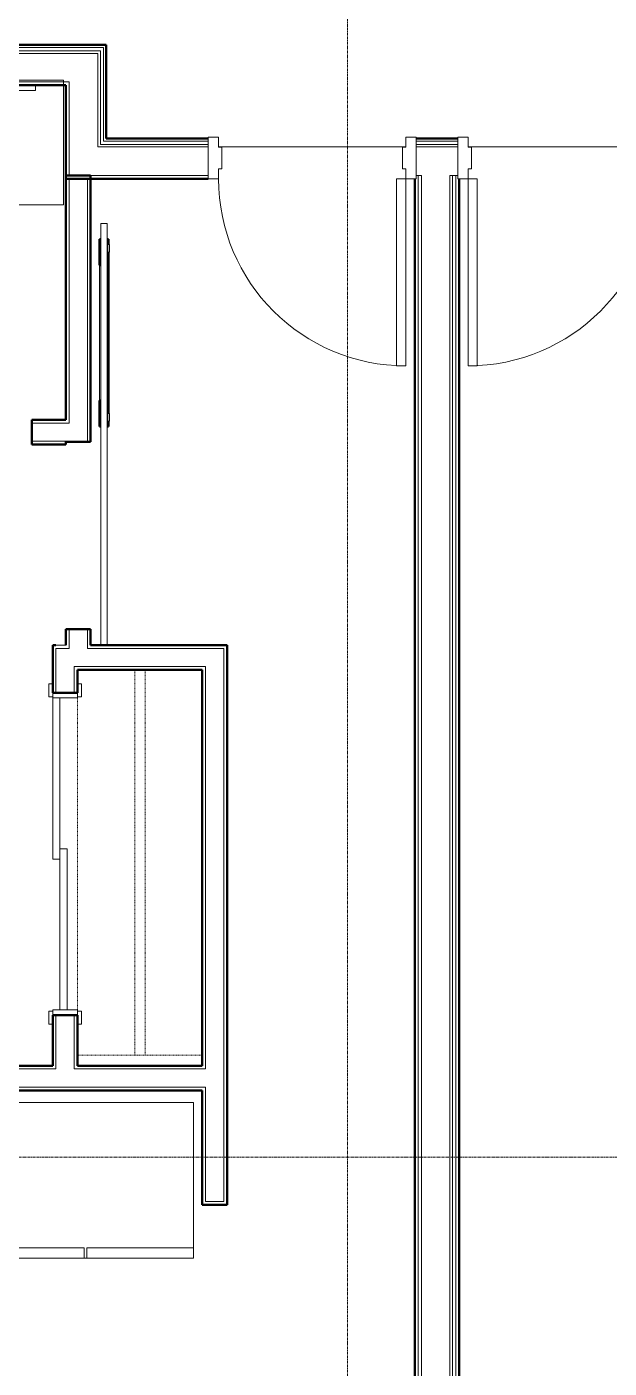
# Model space of a CAD drawing. Header units: inches. Extents: x -4218 to -1830, y 9767 to 12426.
# Drawn here: x -3216 to -3104, y 10126.6 to 10384.6 of the extents above; entities that cross this region are included whole.
import ezdxf

# ---------------------------------------------------------------- set-up
doc = ezdxf.new("R2010")
doc.units = ezdxf.units.IN
doc.header["$MEASUREMENT"] = 0
doc.linetypes.add('Dash', pattern=[0.25, 0.125, -0.125])
doc.linetypes.add('Grid Line 1_2_', pattern=[0.875, 0.5, -0.125, 0.125, -0.125])
for name, color, linetype, lineweight in [('0-1', 7, 'Continuous', 5), ('0-2', 252, 'Continuous', 9), ('0-3', 10, 'Continuous', 9), ('A-DOOR-1', 10, 'Continuous', 9), ('A-DOOR-2', 50, 'Continuous', 20), ('A-DOOR-3', 7, 'Continuous', 50), ('A-DOOR-FRAM-1', 50, 'Continuous', 20), ('A-FLOR-4', 192, 'Continuous', 9), ('A-WALL-1', 7, 'Continuous', 50), ('A-WALL-2', 250, 'Continuous', 13), ('I-WALL-1', 7, 'Continuous', 50), ('Q-CASE-2', 252, 'Continuous', 9), ('Q-CASE-3', 10, 'Continuous', 9), ('Q-CASE-HDLN-1', 10, 'Dash', 9), ('Q-SPCQ-1', 10, 'Continuous', 9), ('S-GRID-1', 1, 'Grid Line 1_2_', 9)]:
    doc.layers.add(name, color=color, linetype=linetype, lineweight=lineweight)

# ---------------------------------------------------------------- blocks, each defined once
blk = doc.blocks.new('SLIDING - FLUSH - 5-0 x 6-8-3203586-BACKGROUND - 2ND FLOOR')
at = {"layer": 'A-DOOR-1'}
for p, q in [((-32.75, 3.25), (-30.25, 3.25)), ((-32.75, 2.5), (-32.75, 3.25)), ((-30.25, 3.25), (-30.25, 2.5)), ((30.25, 3.25), (32.75, 3.25)), ((30.25, 2.5), (30.25, 3.25)), ((32.75, 3.25), (32.75, 2.5)), ((-30.25, 2.5), (-32.75, 2.5)), ((32.75, 2.5), (30.25, 2.5)), ((-32.75, -2.25), (-30.25, -2.25)), ((-32.75, -3), (-32.75, -2.25)), ((-30.25, -2.25), (-30.25, -3)), ((30.25, -2.25), (32.75, -2.25)), ((30.25, -3), (30.25, -2.25)), ((32.75, -2.25), (32.75, -3)), ((-30.25, -3), (-32.75, -3)), ((32.75, -3), (30.25, -3))]:
    blk.add_line(p, q, dxfattribs=at)
at = {"layer": 'A-DOOR-2'}
for p, q in [((-1, -0.88), (-1, 0.5)), ((-1, 0.5), (30, 0.5)), ((30, 0.5), (30, -0.88)), ((-30, -2.25), (-30, -0.88)), ((-30, -0.88), (1, -0.88)), ((1, -2.25), (-30, -2.25)), ((30, -0.88), (-1, -0.88)), ((1, -0.88), (1, -2.25))]:
    blk.add_line(p, q, dxfattribs=at)
at = {"layer": 'A-DOOR-FRAM-1'}
for p, q in [((-31, -2.25), (-31, 2.5)), ((-31, 2.5), (-30, 2.5)), ((-30, 2.5), (-30, -2.25)), ((30, 2.5), (31, 2.5)), ((30, -2.25), (30, 2.5)), ((31, 2.5), (31, -2.25)), ((-30, -2.25), (-31, -2.25)), ((31, -2.25), (30, -2.25))]:
    blk.add_line(p, q, dxfattribs=at)
blk = doc.blocks.new('Refrigerator_-_Side-by-Side_6047 - 36_ X 30_-345559-BACKGROUND - 2ND FLOOR')
at = {"layer": 'Q-SPCQ-1'}
for p, q in [((17.87, 14.42), (-17.88, 14.42)), ((-17.88, 14.42), (-17.88, -15.58)), ((17.87, -15.58), (17.87, 14.42)), ((-17.88, -13.58), (-3.13, -13.58)), ((-17.88, -13.58), (-17.88, -15.58)), ((-3.13, -15.58), (-3.13, -13.58)), ((-2.63, -13.58), (17.87, -13.58)), ((-2.63, -13.58), (-2.63, -15.58)), ((17.87, -15.58), (17.87, -13.58)), ((-17.88, -15.58), (17.87, -15.58)), ((-3.13, -15.58), (-17.88, -15.58)), ((17.87, -15.58), (-2.63, -15.58))]:
    blk.add_line(p, q, dxfattribs=at)
blk = doc.blocks.new('BARN - FLUSH - 3-0 x 7-0 BARN DOOR-2961665-BACKGROUND - 2ND FLOOR')
at = {"layer": 'A-DOOR-1'}
for p, q in [((21, 5.57), (-60, 5.57)), ((-60, 4.95), (-60, 5.57)), ((-56, 6), (-54.5, 6)), ((-56, 6), (-56, 5.67)), ((-56, 5.67), (-54.5, 5.67)), ((-54.5, 5.67), (-54.5, 6)), ((-23.5, 6), (-22, 6)), ((-23.5, 5.67), (-23.5, 6)), ((-23.5, 5.67), (-22, 5.67)), ((-22, 6), (-22, 5.67)), ((21, 5.57), (21, 4.95)), ((-60, 4.32), (-60, 4.95)), ((-60, 4.32), (21, 4.32)), ((-52, 4.07), (-26, 4.07)), ((21, 4.95), (21, 4.32))]:
    blk.add_line(p, q, dxfattribs=at)
at = {"layer": 'A-DOOR-3'}
for p, q in [((-57, 5.82), (-56, 5.82)), ((-57, 5.59), (-57, 5.82)), ((-54.5, 5.82), (-23.5, 5.82)), ((-22, 5.82), (-21, 5.82)), ((-21, 5.82), (-21, 5.59)), ((-57, 4.07), (-57, 4.32)), ((-52, 4.07), (-57, 4.07)), ((-52, 4.33), (-52, 4.07)), ((-26, 4.07), (-26, 4.32)), ((-21, 4.07), (-26, 4.07)), ((-21, 4.32), (-21, 4.07))]:
    blk.add_line(p, q, dxfattribs=at)
blk = doc.blocks.new('OD_CW_Closet - OD_CW_Closet-2472542-BACKGROUND - 2ND FLOOR')
at = {"layer": 'Q-CASE-HDLN-1'}
for p, q in [((0.74, -24), (0.74, 0)), ((0.74, 0), (74.9, 0)), ((74.9, 0), (74.9, -24)), ((0.74, -11), (74.9, -11)), ((0.74, -13), (74.9, -13)), ((74.9, -24), (0.74, -24))]:
    blk.add_line(p, q, dxfattribs=at)
blk = doc.blocks.new('Bath Vanity - Bath Vanity 60_-2708009-BACKGROUND - 2ND FLOOR')
at = {"layer": 'Q-CASE-2'}
for p, q in [((30.74, 0), (-29.26, 0)), ((-29.26, 0), (-29.26, -1)), ((30.74, -0.37), (30.74, 0)), ((30.74, -1), (30.74, -0.37))]:
    blk.add_line(p, q, dxfattribs=at)
at = {"layer": 'Q-CASE-3'}
for p, q in [((-29.26, -1), (-29.26, -24)), ((30.74, -24), (30.74, -1)), ((-29.26, -24), (30.74, -24))]:
    blk.add_line(p, q, dxfattribs=at)
blk = doc.blocks.new('BATHROOM MIRROR - BATHROOM MIRROR 48_-V140-BACKGROUND - 2ND FLOOR')
at = {"layer": 'Q-CASE-3'}
for p, q in [((24.74, 24), (-23.26, 24)), ((-23.26, 23), (-23.26, 24)), ((24.74, 24), (24.74, 23)), ((-23.26, 23), (24.74, 23))]:
    blk.add_line(p, q, dxfattribs=at)
blk = doc.blocks.new('CTR - 1st Phase - Unit Layouts_rvt-1-BACKGROUND - 2ND FLOOR')
at = {"layer": 'A-WALL-1'}
for p, q in [((-3208.5, 10356.06), (-3208.5, 10309.03)), ((-3207.87, 10356.06), (-3208.5, 10356.06)), ((-3204.37, 10356.06), (-3207.87, 10356.06)), ((-3203.75, 10356.06), (-3204.37, 10356.06)), ((-3203.75, 10304.78), (-3203.75, 10356.06)), ((-3208.5, 10309.03), (-3215.02, 10309.03)), ((-3215.02, 10309.03), (-3215.02, 10304.28)), ((-3208.5, 10304.78), (-3203.75, 10304.78)), ((-3208.5, 10304.28), (-3208.5, 10304.78)), ((-3215.02, 10304.28), (-3208.5, 10304.28)), ((-3208.5, 10268.78), (-3208.5, 10265.68)), ((-3203.75, 10268.78), (-3208.5, 10268.78)), ((-3203.75, 10265.68), (-3203.75, 10268.78)), ((-3211.02, 10265.68), (-3211.02, 10256.52)), ((-3210.4, 10265.68), (-3211.02, 10265.68)), ((-3177.5, 10265.68), (-3203.75, 10265.68)), ((-3177.5, 10265.06), (-3177.5, 10265.68)), ((-3177.5, 10260.93), (-3177.5, 10265.06)), ((-3206.27, 10256.52), (-3206.27, 10260.93)), ((-3206.27, 10260.93), (-3182.25, 10260.93)), ((-3182.25, 10260.93), (-3182.25, 10184.78)), ((-3177.5, 10158.02), (-3177.5, 10260.93)), ((-3211.02, 10256.52), (-3206.27, 10256.52)), ((-3211.02, 10194.52), (-3211.02, 10184.78)), ((-3206.27, 10194.52), (-3211.02, 10194.52)), ((-3206.27, 10184.78), (-3206.27, 10194.52)), ((-3211.02, 10184.78), (-3335.1, 10184.78)), ((-3182.25, 10184.78), (-3206.27, 10184.78)), ((-3335.1, 10180.03), (-3182.25, 10180.03)), ((-3182.25, 10180.03), (-3182.25, 10158.02)), ((-3182.25, 10158.02), (-3181.62, 10158.02)), ((-3181.62, 10158.02), (-3178.12, 10158.02)), ((-3178.12, 10158.02), (-3177.5, 10158.02))]:
    blk.add_line(p, q, dxfattribs=at)
at = {"layer": 'A-WALL-2'}
for p, q in [((-3207.87, 10308.41), (-3207.87, 10355.43)), ((-3204.37, 10355.43), (-3207.87, 10355.43)), ((-3204.37, 10304.78), (-3204.37, 10355.43)), ((-3215.02, 10308.41), (-3208.5, 10308.41)), ((-3207.87, 10308.41), (-3208.5, 10308.41)), ((-3215.02, 10304.91), (-3208.5, 10304.91)), ((-3207.87, 10304.91), (-3208.5, 10304.91)), ((-3207.87, 10304.78), (-3207.87, 10304.91)), ((-3207.87, 10265.68), (-3207.87, 10268.78)), ((-3204.37, 10265.68), (-3204.37, 10268.78)), ((-3208.5, 10265.68), (-3210.4, 10265.68)), ((-3210.4, 10256.52), (-3210.4, 10265.06)), ((-3210.4, 10265.06), (-3207.87, 10265.06)), ((-3207.87, 10265.68), (-3207.87, 10265.06)), ((-3204.37, 10265.68), (-3204.37, 10265.06)), ((-3178.12, 10265.06), (-3204.37, 10265.06)), ((-3178.12, 10265.06), (-3178.12, 10261.56)), ((-3206.9, 10256.52), (-3206.9, 10261.56)), ((-3206.9, 10261.56), (-3206.27, 10261.56)), ((-3181.62, 10261.56), (-3206.27, 10261.56)), ((-3181.62, 10261.56), (-3181.62, 10260.93)), ((-3181.62, 10260.93), (-3181.62, 10184.16)), ((-3178.12, 10261.56), (-3178.12, 10260.93)), ((-3178.12, 10260.93), (-3178.12, 10158.65)), ((-3210.4, 10184.78), (-3210.4, 10194.52)), ((-3206.9, 10184.78), (-3206.9, 10194.52)), ((-3210.4, 10184.16), (-3334.47, 10184.16)), ((-3210.4, 10184.78), (-3210.4, 10184.16)), ((-3206.9, 10184.78), (-3206.9, 10184.16)), ((-3182.25, 10184.16), (-3206.9, 10184.16)), ((-3182.25, 10184.16), (-3181.62, 10184.16)), ((-3182.25, 10180.66), (-3334.47, 10180.66)), ((-3182.25, 10180.66), (-3181.62, 10180.66)), ((-3181.62, 10180.66), (-3181.62, 10158.65)), ((-3181.62, 10158.65), (-3178.12, 10158.65))]:
    blk.add_line(p, q, dxfattribs=at)
at = {"layer": '0-2'}
for name, p in [('Bath Vanity - Bath Vanity 60_-2708009-BACKGROUND - 2ND FLOOR', (-3239.71, 10374.41)), ('BATHROOM MIRROR - BATHROOM MIRROR 48_-V140-BACKGROUND - 2ND FLOOR', (-3239.09, 10349.41)), ('Refrigerator_-_Side-by-Side_6047 - 36_ X 30_-345559-BACKGROUND - 2ND FLOOR', (-3201.85, 10163.3))]:
    blk.add_blockref(name, p, dxfattribs=at)
for name, p, rotation in [('BARN - FLUSH - 3-0 x 7-0 BARN DOOR-2961665-BACKGROUND - 2ND FLOOR', (-3206.12, 10286.78), 269.999999999965), ('OD_CW_Closet - OD_CW_Closet-2472542-BACKGROUND - 2ND FLOOR', (-3206.25, 10186.03), 89.99999999998325), ('SLIDING - FLUSH - 5-0 x 6-8-3203586-BACKGROUND - 2ND FLOOR', (-3208.77, 10225.52), 269.9999999999422)]:
    blk.add_blockref(name, p, dxfattribs=dict(at, rotation=rotation))
blk = doc.blocks.new('HOLLOW METAL - UNIT DOOR-2191978-BACKGROUND - 2ND FLOOR')
at = {"layer": 'A-DOOR-1'}
blk.add_arc((18, 4.125), 36, 90, 180, dxfattribs=at)
at = {"layer": 'A-DOOR-2'}
for p, q in [((18, 40.125), (16.25, 40.125)), ((16.25, 40.125), (16.25, 4.125)), ((18, 4.125), (18, 40.125)), ((16.25, 4.125), (18, 4.125))]:
    blk.add_line(p, q, dxfattribs=at)
at = {"layer": 'A-DOOR-FRAM-1'}
for p, q in [((-18, 4.125), (-20, 4.125)), ((-20, 4.125), (-20, -3.875)), ((-18, 2.1875), (-18, 4.125)), ((18, 4.125), (18, 2.1875)), ((20, 4.125), (18, 4.125)), ((20, -3.875), (20, 4.125)), ((-17.375, 2.1875), (-18, 2.1875)), ((-17.375, -1.9375), (-17.375, 2.1875)), ((18, 2.1875), (17.375, 2.1875)), ((17.375, 2.1875), (17.375, -1.9375)), ((-18, -3.875), (-18, -1.9375)), ((-18, -1.9375), (-17.375, -1.9375)), ((17.375, -1.9375), (18, -1.9375)), ((18, -1.9375), (18, -3.875)), ((-20, -3.875), (-18, -3.875)), ((18, -3.875), (20, -3.875))]:
    blk.add_line(p, q, dxfattribs=at)
blk = doc.blocks.new('HOLLOW METAL - UNIT DOOR-2191977-BACKGROUND - 2ND FLOOR')
at = {"layer": 'A-DOOR-1'}
blk.add_arc((18, -4.125), 36, 180, 270, dxfattribs=at)
at = {"layer": 'A-DOOR-2'}
for p, q in [((16.25, -4.125), (18, -4.125)), ((16.25, -40.125), (16.25, -4.125)), ((18, -4.125), (18, -40.125)), ((18, -40.125), (16.25, -40.125))]:
    blk.add_line(p, q, dxfattribs=at)
at = {"layer": 'A-DOOR-FRAM-1'}
for p, q in [((-20, 3.875), (-18, 3.875)), ((-20, -4.125), (-20, 3.875)), ((-18, 3.875), (-18, 1.9375)), ((18, 3.875), (20, 3.875)), ((18, 1.9375), (18, 3.875)), ((20, 3.875), (20, -4.125)), ((-18, 1.9375), (-17.375, 1.9375)), ((-17.375, 1.9375), (-17.375, -2.1875)), ((17.375, 1.9375), (18, 1.9375)), ((17.375, -2.1875), (17.375, 1.9375)), ((-18, -2.1875), (-18, -4.125)), ((-17.375, -2.1875), (-18, -2.1875)), ((18, -2.1875), (17.375, -2.1875)), ((18, -4.125), (18, -2.1875)), ((-18, -4.125), (-20, -4.125)), ((20, -4.125), (18, -4.125))]:
    blk.add_line(p, q, dxfattribs=at)
blk = doc.blocks.new('CTR - 1st Phase - Common Walls_rvt-1-BACKGROUND - 2ND FLOOR')
at = {"layer": 'A-WALL-2'}
for p, q in [((-3341.72, 10380.66), (-3208.5, 10380.66)), ((-3341.72, 10380.04), (-3208.5, 10380.04)), ((-3341.72, 10379.54), (-3208.5, 10379.54)), ((-3208.5, 10380.66), (-3201.87, 10380.66)), ((-3208.5, 10380.04), (-3202.37, 10380.04)), ((-3208.5, 10379.54), (-3207.87, 10379.54)), ((-3207.87, 10379.54), (-3202.37, 10379.54)), ((-3202.37, 10380.04), (-3201.87, 10380.04)), ((-3202.37, 10363.16), (-3202.37, 10379.54)), ((-3201.87, 10380.66), (-3201.25, 10380.66)), ((-3201.87, 10363.16), (-3201.87, 10380.04)), ((-3201.25, 10363.16), (-3201.25, 10380.66)), ((-3335.1, 10374.04), (-3208.5, 10374.04)), ((-3208.5, 10374.04), (-3207.87, 10374.04)), ((-3207.87, 10363.16), (-3207.87, 10374.04)), ((-3207.87, 10361.54), (-3207.87, 10363.16)), ((-3207.87, 10356.04), (-3207.87, 10361.54)), ((-3202.37, 10362.04), (-3202.37, 10363.16)), ((-3202.37, 10361.54), (-3202.37, 10362.04)), ((-3181.12, 10361.54), (-3202.37, 10361.54)), ((-3201.87, 10362.66), (-3201.87, 10363.16)), ((-3201.87, 10362.04), (-3201.87, 10362.66)), ((-3181.12, 10362.04), (-3201.87, 10362.04)), ((-3201.25, 10362.66), (-3201.25, 10363.16)), ((-3181.12, 10362.66), (-3201.25, 10362.66)), ((-3133.12, 10362.66), (-3141.12, 10362.66)), ((-3133.12, 10362.04), (-3141.12, 10362.04)), ((-3133.12, 10361.54), (-3141.12, 10361.54)), ((-3181.12, 10356.04), (-3207.87, 10356.04)), ((-3140.75, 10356.04), (-3141.12, 10356.04)), ((-3140.75, 10356.04), (-3140.12, 10356.04)), ((-3140.75, 10356.04), (-3140.75, 10355.41)), ((-3140.12, 10356.04), (-3140.75, 10356.04)), ((-3140.75, 10355.41), (-3140.75, 9988.44)), ((-3140.12, 10356.04), (-3140.12, 10355.41)), ((-3140.12, 10355.41), (-3140.12, 9988.44)), ((-3134.62, 10356.04), (-3134.12, 10356.04)), ((-3134.62, 10356.04), (-3134.62, 10355.41)), ((-3134.12, 10356.04), (-3134.62, 10356.04)), ((-3134.62, 10355.41), (-3134.62, 9988.44)), ((-3134.12, 10356.04), (-3133.5, 10356.04)), ((-3134.12, 10356.04), (-3134.12, 10355.41)), ((-3133.5, 10356.04), (-3134.12, 10356.04)), ((-3134.12, 10355.41), (-3134.12, 9988.44)), ((-3133.5, 10356.04), (-3133.5, 10355.41)), ((-3133.12, 10356.04), (-3133.5, 10356.04)), ((-3133.5, 10355.41), (-3133.5, 9988.44))]:
    blk.add_line(p, q, dxfattribs=at)
at = {"layer": 'I-WALL-1'}
for p, q in [((-3208.5, 10381.16), (-3342.97, 10381.16)), ((-3201.25, 10381.16), (-3208.5, 10381.16)), ((-3200.75, 10381.16), (-3201.25, 10381.16)), ((-3200.75, 10363.16), (-3200.75, 10381.16)), ((-3334.47, 10373.41), (-3208.5, 10373.41)), ((-3208.5, 10373.41), (-3208.5, 10363.16)), ((-3208.5, 10363.16), (-3208.5, 10356.04)), ((-3181.12, 10363.16), (-3200.75, 10363.16)), ((-3133.12, 10363.16), (-3141.12, 10363.16)), ((-3208.5, 10356.04), (-3208.5, 10355.41)), ((-3208.5, 10355.41), (-3181.12, 10355.41)), ((-3141.37, 10355.41), (-3141.37, 9988.44)), ((-3132.87, 9988.44), (-3132.87, 10355.41))]:
    blk.add_line(p, q, dxfattribs=at)
at = {"layer": '0-3'}
blk.add_blockref('HOLLOW METAL - UNIT DOOR-2191977-BACKGROUND - 2ND FLOOR', (-3161.12, 10359.54), dxfattribs=at)
at = {"layer": '0-3', "rotation": 180}
blk.add_blockref('HOLLOW METAL - UNIT DOOR-2191978-BACKGROUND - 2ND FLOOR', (-3113.12, 10359.54), dxfattribs=at)

msp = doc.modelspace()

# ---------------------------------------------------------------- linework, layer by layer
at = {"layer": 'A-FLOR-4'}
for p, q in [((-3417.27, 10379.54), (-3202.37, 10379.54)), ((-3202.37, 10361.54), (-3202.37, 10379.54)), ((-3181.12, 10361.54), (-3202.37, 10361.54)), ((-3143.12, 10361.54), (-3179.12, 10361.54)), ((-3133.12, 10361.54), (-3141.12, 10361.54)), ((-3095.12, 10361.54), (-3131.12, 10361.54))]:
    msp.add_line(p, q, dxfattribs=at)
at = {"layer": 'S-GRID-1'}
for p, q in [((-3154.32, 9836.18), (-3154.32, 12376.81)), ((-1830.2, 10167.19), (-4168.71, 10167.19))]:
    msp.add_line(p, q, dxfattribs=at)

# ---------------------------------------------------------------- block references
at = {"layer": '0-1'}
for name in ['CTR - 1st Phase - Unit Layouts_rvt-1-BACKGROUND - 2ND FLOOR', 'CTR - 1st Phase - Common Walls_rvt-1-BACKGROUND - 2ND FLOOR']:
    msp.add_blockref(name, (0, 0), dxfattribs=at)

doc.saveas('drawing.dxf')
